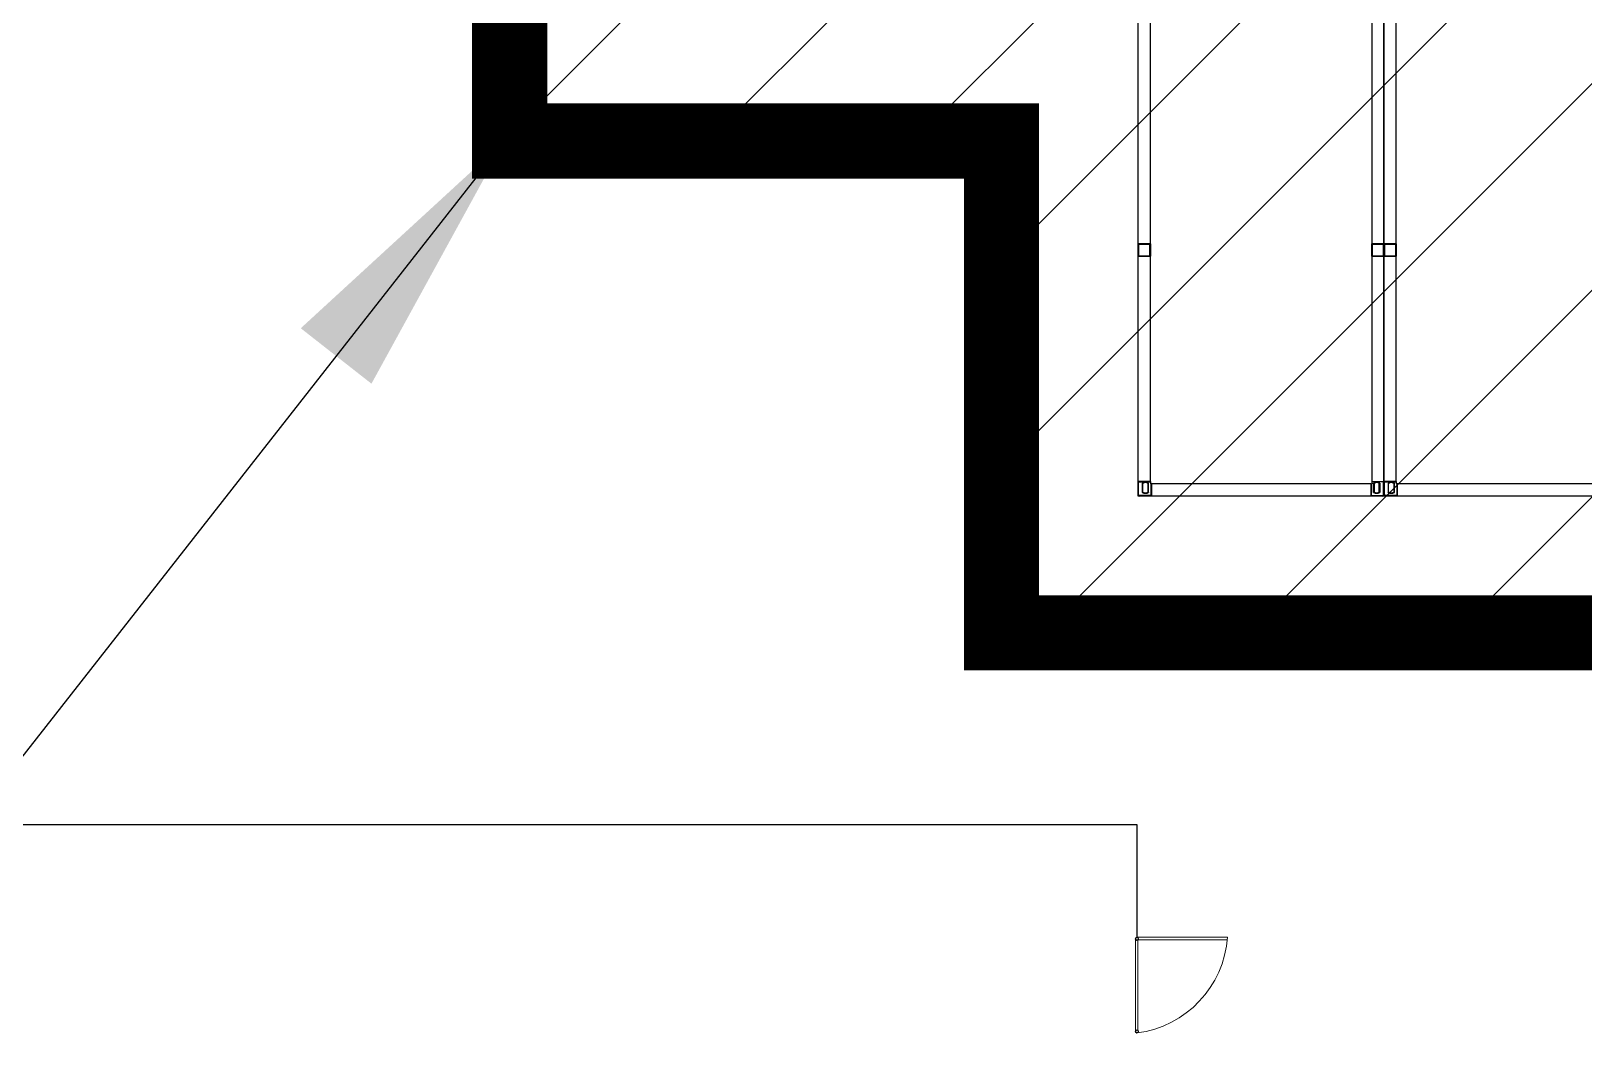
# Model space of a CAD drawing. Header units: millimetres. Extents: x 4133871 to 4440428, y -545651 to -495191.
# Drawn here: x 4199236 to 4200373, y -502197 to -501463 of the extents above; entities that cross this region are included whole.
import ezdxf

# ---------------------------------------------------------------- set-up
doc = ezdxf.new("R2010")
doc.units = ezdxf.units.MM
doc.header["$LTSCALE"] = 60
for name, color, linetype in [('3', 3, 'Continuous'), ('DIM-SCALE', 7, 'Continuous'), ('GATE', 7, 'Continuous'), ('SITE BOUNDARY-AP', 4, 'xxx')]:
    doc.layers.add(name, color=color, linetype=linetype)
doc.styles.add('Arial', font='arial.ttf')
doc.styles.get("Standard").update_dxf_attribs({"font": 'romans.shx', "width": 0.75, "bigfont": 'whgtxt.shx'})
doc.linetypes.add('xxx', pattern='A,0.25,-0.022286,["xxx",Standard,S=0.1,R=0,X=0,Y=-0.035957],-0.221744', length=0.49403)
doc.dimstyles.new('일반도면_0050', dxfattribs={"dimtxt": 200, "dimasz": 200, "dimexe": 50, "dimexo": 250, "dimgap": 75, "dimtad": 1, "dimdec": 0, "dimzin": 0, "dimdsep": 46, "dimtxsty": 'Arial', "dimcen": -250, "dimclrd": 7, "dimclre": 7, "dimclrt": 2, "dimadec": 0, "dimazin": 0, "dimtfac": 1, "dimtdec": 0, "dimtix": 1, "dimtmove": 2, "dimatfit": 3, "dimfxl": 1, "dimtolj": 1, "dimtzin": 0, "dimarcsym": 0})

# ---------------------------------------------------------------- blocks, each defined once
blk = doc.blocks.new('KEY PLAN_NEW')
at = {"color": 253}
for p, q in [((-1220.86, -1848.38), (-1220.86, -1495.5)), ((-1166.86, -1495.5), (-1166.86, -1848.38)), ((-1160.86, -1848.38), (-1160.86, -1495.5)), ((-1223.86, -1793.44), (-1223.86, -1790.44)), ((-1220.86, -1790.44), (-1223.86, -1790.44)), ((-1220.98, -1790.56), (-1223.74, -1790.56)), ((-1223.74, -1790.56), (-1223.74, -1793.32)), ((-1220.98, -1793.32), (-1220.98, -1790.56)), ((-1220.98, -1793.32), (-1220.98, -1790.56)), ((-1220.86, -1790.44), (-1220.86, -1793.44)), ((-1166.86, -1793.44), (-1166.86, -1790.44)), ((-1163.86, -1790.44), (-1166.86, -1790.44)), ((-1163.98, -1790.56), (-1166.74, -1790.56)), ((-1166.74, -1790.56), (-1166.74, -1793.32)), ((-1163.98, -1793.32), (-1163.98, -1790.56)), ((-1163.98, -1793.32), (-1163.98, -1790.56)), ((-1163.86, -1790.44), (-1163.86, -1793.44)), ((-1163.86, -1793.44), (-1163.86, -1790.44)), ((-1160.86, -1790.44), (-1163.86, -1790.44)), ((-1160.98, -1790.56), (-1163.74, -1790.56)), ((-1163.74, -1790.56), (-1163.74, -1793.32)), ((-1160.98, -1793.32), (-1160.98, -1790.56)), ((-1160.98, -1793.32), (-1160.98, -1790.56)), ((-1160.86, -1790.44), (-1160.86, -1793.44)), ((-1223.86, -1793.44), (-1220.86, -1793.44)), ((-1223.74, -1793.32), (-1220.98, -1793.32)), ((-1166.86, -1793.44), (-1163.86, -1793.44)), ((-1166.74, -1793.32), (-1163.98, -1793.32)), ((-1163.86, -1793.44), (-1160.86, -1793.44)), ((-1163.74, -1793.32), (-1160.98, -1793.32)), ((-1220.86, -1848.38), (-1220.86, -1848.94)), ((-1220.62, -1848.94), (-1220.86, -1848.94)), ((-1167.1, -1848.94), (-1220.62, -1848.94)), ((-1167.1, -1848.94), (-1166.86, -1848.94)), ((-1166.86, -1848.38), (-1166.86, -1848.94)), ((-1160.86, -1848.38), (-1160.86, -1848.94)), ((-1160.62, -1848.94), (-1160.86, -1848.94)), ((-1107.1, -1848.94), (-1160.62, -1848.94))]:
    blk.add_line(p, q, dxfattribs=at)
at = {"color": 253, "linetype": 'Continuous'}
for p, q in [((-1220.86, -1848.38), (-1223.86, -1848.38)), ((-1223.74, -1848.5), (-1223.86, -1848.5)), ((-1223.74, -1848.38), (-1223.74, -1848.5)), ((-1223.74, -1848.5), (-1220.86, -1848.5)), ((-1223.74, -1851.53), (-1223.74, -1848.5)), ((-1222.84, -1848.78), (-1222.84, -1851.04)), ((-1222.72, -1850.98), (-1222.72, -1848.85)), ((-1221.45, -1848.85), (-1221.45, -1850.98)), ((-1221.33, -1851.04), (-1221.33, -1848.78)), ((-1220.74, -1848.94), (-1220.74, -1851.82)), ((-1220.62, -1848.94), (-1220.62, -1851.94)), ((-1167.1, -1848.94), (-1167.1, -1851.94)), ((-1166.98, -1848.94), (-1166.98, -1851.82)), ((-1166.86, -1848.38), (-1163.86, -1848.38)), ((-1163.98, -1848.5), (-1166.86, -1848.5)), ((-1166.4, -1851.04), (-1166.4, -1848.78)), ((-1166.28, -1848.85), (-1166.28, -1850.98)), ((-1165.01, -1850.98), (-1165.01, -1848.85)), ((-1164.89, -1848.78), (-1164.89, -1851.04)), ((-1163.98, -1848.38), (-1163.98, -1848.5)), ((-1163.98, -1848.5), (-1163.86, -1848.5)), ((-1163.98, -1851.53), (-1163.98, -1848.5)), ((-1160.86, -1848.38), (-1163.86, -1848.38)), ((-1163.74, -1848.5), (-1163.86, -1848.5)), ((-1163.74, -1848.38), (-1163.74, -1848.5)), ((-1163.74, -1848.5), (-1160.86, -1848.5)), ((-1163.74, -1851.53), (-1163.74, -1848.5)), ((-1162.84, -1848.78), (-1162.84, -1851.04)), ((-1162.72, -1850.98), (-1162.72, -1848.85)), ((-1161.45, -1848.85), (-1161.45, -1850.98)), ((-1161.33, -1851.04), (-1161.33, -1848.78)), ((-1160.74, -1848.94), (-1160.74, -1851.82)), ((-1160.62, -1848.94), (-1160.62, -1851.94)), ((-1223.74, -1851.53), (-1223.86, -1851.53)), ((-1223.74, -1851.82), (-1223.74, -1851.82)), ((-1223.74, -1851.82), (-1223.74, -1851.82)), ((-1223.45, -1851.82), (-1223.45, -1851.94)), ((-1220.74, -1851.82), (-1223.45, -1851.82)), ((-1220.74, -1851.94), (-1220.74, -1851.82)), ((-1220.62, -1851.82), (-1220.74, -1851.82)), ((-1167.1, -1851.82), (-1166.98, -1851.82)), ((-1166.98, -1851.94), (-1166.98, -1851.82)), ((-1166.98, -1851.82), (-1164.27, -1851.82)), ((-1164.27, -1851.82), (-1164.27, -1851.94)), ((-1163.98, -1851.53), (-1163.86, -1851.53)), ((-1163.98, -1851.82), (-1163.98, -1851.82)), ((-1163.98, -1851.82), (-1163.98, -1851.82)), ((-1163.74, -1851.53), (-1163.86, -1851.53)), ((-1163.74, -1851.82), (-1163.74, -1851.82)), ((-1163.74, -1851.82), (-1163.74, -1851.82)), ((-1163.45, -1851.82), (-1163.45, -1851.94)), ((-1160.74, -1851.82), (-1163.45, -1851.82)), ((-1160.74, -1851.94), (-1160.74, -1851.82)), ((-1160.62, -1851.82), (-1160.74, -1851.82))]:
    blk.add_line(p, q, dxfattribs=at)
at = {"color": 253}
for points in [[(-1223.86, -1491.94), (-1163.86, -1491.94), (-1163.86, -1851.94), (-1223.86, -1851.94)], [(-1163.86, -1491.94), (-1103.86, -1491.94), (-1103.86, -1851.94), (-1163.86, -1851.94)]]:
    blk.add_lwpolyline(points, close=True, dxfattribs=at)
at = {"color": 253, "linetype": 'Continuous'}
for centre, radius, start, end in [((-1223.74, -1848.5), 0.12, 90, 180), ((-1222.08, -1849.91), 1.36, 56.2792, 123.7208), ((-1222.08, -1849.91), 1.24, 59.1964, 120.8036), ((-1165.64, -1849.91), 1.36, 56.2792, 123.7208), ((-1165.64, -1849.91), 1.24, 59.1964, 120.8036), ((-1163.98, -1848.5), 0.12, 0, 90), ((-1163.74, -1848.5), 0.12, 90, 180), ((-1162.08, -1849.91), 1.36, 56.2792, 123.7208), ((-1162.08, -1849.91), 1.24, 59.1964, 120.8036), ((-1223.45, -1851.53), 0.41, 180, 270), ((-1223.45, -1851.53), 0.29, 180, 270), ((-1222.08, -1849.91), 1.36, 236.2792, 303.7208), ((-1222.08, -1849.91), 1.24, 239.1964, 300.8036), ((-1220.74, -1851.82), 0.12, 270, 0), ((-1166.98, -1851.82), 0.12, 180, 270), ((-1165.64, -1849.91), 1.36, 236.2792, 303.7208), ((-1165.64, -1849.91), 1.24, 239.1964, 300.8036), ((-1164.27, -1851.53), 0.41, 270, 0), ((-1164.27, -1851.53), 0.29, 270, 0), ((-1163.45, -1851.53), 0.41, 180, 270), ((-1163.45, -1851.53), 0.29, 180, 270), ((-1162.08, -1849.91), 1.36, 236.2792, 303.7208), ((-1162.08, -1849.91), 1.24, 239.1964, 300.8036), ((-1160.74, -1851.82), 0.12, 270, 0)]:
    blk.add_arc(centre, radius, start, end, dxfattribs=at)
for points, knots in [([(-1222.84, -1848.78), (-1222.84, -1848.78), (-1222.84, -1848.78), (-1222.83, -1848.78), (-1222.83, -1848.78), (-1222.83, -1848.78), (-1222.83, -1848.79), (-1222.83, -1848.79), (-1222.82, -1848.79), (-1222.82, -1848.79), (-1222.81, -1848.8), (-1222.81, -1848.8), (-1222.8, -1848.8), (-1222.8, -1848.8), (-1222.8, -1848.8), (-1222.8, -1848.8), (-1222.79, -1848.81), (-1222.79, -1848.81), (-1222.79, -1848.81), (-1222.79, -1848.81), (-1222.78, -1848.81), (-1222.78, -1848.82), (-1222.77, -1848.82), (-1222.77, -1848.82), (-1222.76, -1848.82), (-1222.76, -1848.82), (-1222.76, -1848.82), (-1222.76, -1848.82), (-1222.76, -1848.83), (-1222.76, -1848.83), (-1222.75, -1848.83), (-1222.75, -1848.83), (-1222.74, -1848.83), (-1222.74, -1848.83), (-1222.74, -1848.84), (-1222.74, -1848.84), (-1222.74, -1848.84), (-1222.74, -1848.84), (-1222.73, -1848.84), (-1222.73, -1848.84), (-1222.73, -1848.84), (-1222.73, -1848.84), (-1222.73, -1848.84), (-1222.72, -1848.84), (-1222.72, -1848.85), (-1222.72, -1848.85), (-1222.72, -1848.85), (-1222.72, -1848.85), (-1222.72, -1848.85), (-1222.72, -1848.85), (-1222.72, -1848.85), (-1222.72, -1848.85), (-1222.72, -1848.85), (-1222.72, -1848.85)], [0, 0, 0, 0, 0.00782, 0.00782, 0.015639, 0.031279, 0.031279, 0.062557, 0.062557, 0.125114, 0.125114, 0.187671, 0.187671, 0.21895, 0.21895, 0.234589, 0.234589, 0.250228, 0.250228, 0.312785, 0.312785, 0.375342, 0.375342, 0.437899, 0.437899, 0.453538, 0.453538, 0.469178, 0.469178, 0.500456, 0.500456, 0.563013, 0.563013, 0.62557, 0.62557, 0.641209, 0.641209, 0.656849, 0.656849, 0.688127, 0.688127, 0.750684, 0.750684, 0.813241, 0.813241, 0.828881, 0.828881, 0.84452, 0.84452, 0.875798, 0.875798, 0.938355, 1, 1, 1, 1]), ([(-1221.45, -1848.85), (-1221.45, -1848.85), (-1221.45, -1848.85), (-1221.45, -1848.85), (-1221.44, -1848.85), (-1221.44, -1848.85), (-1221.44, -1848.85), (-1221.44, -1848.85), (-1221.44, -1848.85), (-1221.44, -1848.85), (-1221.44, -1848.84), (-1221.44, -1848.84), (-1221.43, -1848.84), (-1221.43, -1848.84), (-1221.43, -1848.84), (-1221.43, -1848.84), (-1221.43, -1848.84), (-1221.43, -1848.84), (-1221.43, -1848.84), (-1221.43, -1848.84), (-1221.42, -1848.83), (-1221.42, -1848.83), (-1221.41, -1848.83), (-1221.41, -1848.83), (-1221.41, -1848.83), (-1221.41, -1848.83), (-1221.4, -1848.82), (-1221.4, -1848.82), (-1221.4, -1848.82), (-1221.4, -1848.82), (-1221.4, -1848.82), (-1221.39, -1848.82), (-1221.39, -1848.82), (-1221.38, -1848.81), (-1221.38, -1848.81), (-1221.37, -1848.81), (-1221.37, -1848.81), (-1221.37, -1848.81), (-1221.37, -1848.8), (-1221.37, -1848.8), (-1221.36, -1848.8), (-1221.36, -1848.8), (-1221.36, -1848.8), (-1221.35, -1848.8), (-1221.35, -1848.79), (-1221.34, -1848.79), (-1221.34, -1848.79), (-1221.33, -1848.79), (-1221.33, -1848.78), (-1221.33, -1848.78), (-1221.33, -1848.78), (-1221.33, -1848.78), (-1221.33, -1848.78), (-1221.33, -1848.78)], [0, 0, 0, 0, 0.06206, 0.12459, 0.12459, 0.155854, 0.155854, 0.171487, 0.171487, 0.187119, 0.187119, 0.249648, 0.249648, 0.312178, 0.312178, 0.343442, 0.343442, 0.359075, 0.359075, 0.374707, 0.374707, 0.437236, 0.437236, 0.499766, 0.499766, 0.53103, 0.53103, 0.546663, 0.546663, 0.562295, 0.562295, 0.624824, 0.624824, 0.687353, 0.687353, 0.749883, 0.749883, 0.765515, 0.765515, 0.781147, 0.781147, 0.812412, 0.812412, 0.874941, 0.874941, 0.937471, 0.937471, 0.968735, 0.968735, 0.984368, 0.992184, 0.992184, 1, 1, 1, 1]), ([(-1166.28, -1848.85), (-1166.28, -1848.85), (-1166.28, -1848.85), (-1166.28, -1848.85), (-1166.28, -1848.85), (-1166.28, -1848.85), (-1166.28, -1848.85), (-1166.28, -1848.85), (-1166.28, -1848.85), (-1166.28, -1848.85), (-1166.28, -1848.84), (-1166.29, -1848.84), (-1166.29, -1848.84), (-1166.29, -1848.84), (-1166.29, -1848.84), (-1166.29, -1848.84), (-1166.3, -1848.84), (-1166.3, -1848.84), (-1166.3, -1848.84), (-1166.3, -1848.84), (-1166.3, -1848.83), (-1166.3, -1848.83), (-1166.31, -1848.83), (-1166.31, -1848.83), (-1166.32, -1848.83), (-1166.32, -1848.83), (-1166.32, -1848.82), (-1166.32, -1848.82), (-1166.32, -1848.82), (-1166.32, -1848.82), (-1166.33, -1848.82), (-1166.33, -1848.82), (-1166.34, -1848.82), (-1166.34, -1848.81), (-1166.35, -1848.81), (-1166.35, -1848.81), (-1166.35, -1848.81), (-1166.35, -1848.81), (-1166.36, -1848.8), (-1166.36, -1848.8), (-1166.36, -1848.8), (-1166.36, -1848.8), (-1166.37, -1848.8), (-1166.37, -1848.8), (-1166.38, -1848.79), (-1166.38, -1848.79), (-1166.39, -1848.79), (-1166.39, -1848.79), (-1166.39, -1848.78), (-1166.39, -1848.78), (-1166.39, -1848.78), (-1166.4, -1848.78), (-1166.4, -1848.78), (-1166.4, -1848.78)], [0, 0, 0, 0, 0.06206, 0.12459, 0.12459, 0.155854, 0.155854, 0.171487, 0.171487, 0.187119, 0.187119, 0.249648, 0.249648, 0.312178, 0.312178, 0.343442, 0.343442, 0.359075, 0.359075, 0.374707, 0.374707, 0.437236, 0.437236, 0.499766, 0.499766, 0.53103, 0.53103, 0.546663, 0.546663, 0.562295, 0.562295, 0.624824, 0.624824, 0.687353, 0.687353, 0.749883, 0.749883, 0.765515, 0.765515, 0.781147, 0.781147, 0.812412, 0.812412, 0.874941, 0.874941, 0.937471, 0.937471, 0.968735, 0.968735, 0.984368, 0.992184, 0.992184, 1, 1, 1, 1]), ([(-1164.89, -1848.78), (-1164.89, -1848.78), (-1164.89, -1848.78), (-1164.89, -1848.78), (-1164.89, -1848.78), (-1164.89, -1848.78), (-1164.89, -1848.79), (-1164.9, -1848.79), (-1164.9, -1848.79), (-1164.91, -1848.79), (-1164.91, -1848.8), (-1164.92, -1848.8), (-1164.92, -1848.8), (-1164.92, -1848.8), (-1164.93, -1848.8), (-1164.93, -1848.8), (-1164.93, -1848.81), (-1164.93, -1848.81), (-1164.93, -1848.81), (-1164.94, -1848.81), (-1164.94, -1848.81), (-1164.95, -1848.82), (-1164.95, -1848.82), (-1164.96, -1848.82), (-1164.96, -1848.82), (-1164.96, -1848.82), (-1164.96, -1848.82), (-1164.96, -1848.82), (-1164.97, -1848.83), (-1164.97, -1848.83), (-1164.97, -1848.83), (-1164.97, -1848.83), (-1164.98, -1848.83), (-1164.98, -1848.83), (-1164.99, -1848.84), (-1164.99, -1848.84), (-1164.99, -1848.84), (-1164.99, -1848.84), (-1164.99, -1848.84), (-1164.99, -1848.84), (-1164.99, -1848.84), (-1164.99, -1848.84), (-1165, -1848.84), (-1165, -1848.84), (-1165, -1848.85), (-1165, -1848.85), (-1165, -1848.85), (-1165, -1848.85), (-1165, -1848.85), (-1165, -1848.85), (-1165.01, -1848.85), (-1165.01, -1848.85), (-1165.01, -1848.85), (-1165.01, -1848.85)], [0, 0, 0, 0, 0.00782, 0.00782, 0.015639, 0.031279, 0.031279, 0.062557, 0.062557, 0.125114, 0.125114, 0.187671, 0.187671, 0.21895, 0.21895, 0.234589, 0.234589, 0.250228, 0.250228, 0.312785, 0.312785, 0.375342, 0.375342, 0.437899, 0.437899, 0.453538, 0.453538, 0.469178, 0.469178, 0.500456, 0.500456, 0.563013, 0.563013, 0.62557, 0.62557, 0.641209, 0.641209, 0.656849, 0.656849, 0.688127, 0.688127, 0.750684, 0.750684, 0.813241, 0.813241, 0.828881, 0.828881, 0.84452, 0.84452, 0.875798, 0.875798, 0.938355, 1, 1, 1, 1]), ([(-1162.84, -1848.78), (-1162.84, -1848.78), (-1162.84, -1848.78), (-1162.83, -1848.78), (-1162.83, -1848.78), (-1162.83, -1848.78), (-1162.83, -1848.79), (-1162.83, -1848.79), (-1162.82, -1848.79), (-1162.82, -1848.79), (-1162.81, -1848.8), (-1162.81, -1848.8), (-1162.8, -1848.8), (-1162.8, -1848.8), (-1162.8, -1848.8), (-1162.8, -1848.8), (-1162.79, -1848.81), (-1162.79, -1848.81), (-1162.79, -1848.81), (-1162.79, -1848.81), (-1162.78, -1848.81), (-1162.78, -1848.82), (-1162.77, -1848.82), (-1162.77, -1848.82), (-1162.76, -1848.82), (-1162.76, -1848.82), (-1162.76, -1848.82), (-1162.76, -1848.82), (-1162.76, -1848.83), (-1162.76, -1848.83), (-1162.75, -1848.83), (-1162.75, -1848.83), (-1162.74, -1848.83), (-1162.74, -1848.83), (-1162.74, -1848.84), (-1162.74, -1848.84), (-1162.74, -1848.84), (-1162.74, -1848.84), (-1162.73, -1848.84), (-1162.73, -1848.84), (-1162.73, -1848.84), (-1162.73, -1848.84), (-1162.73, -1848.84), (-1162.72, -1848.84), (-1162.72, -1848.85), (-1162.72, -1848.85), (-1162.72, -1848.85), (-1162.72, -1848.85), (-1162.72, -1848.85), (-1162.72, -1848.85), (-1162.72, -1848.85), (-1162.72, -1848.85), (-1162.72, -1848.85), (-1162.72, -1848.85)], [0, 0, 0, 0, 0.00782, 0.00782, 0.015639, 0.031279, 0.031279, 0.062557, 0.062557, 0.125114, 0.125114, 0.187671, 0.187671, 0.21895, 0.21895, 0.234589, 0.234589, 0.250228, 0.250228, 0.312785, 0.312785, 0.375342, 0.375342, 0.437899, 0.437899, 0.453538, 0.453538, 0.469178, 0.469178, 0.500456, 0.500456, 0.563013, 0.563013, 0.62557, 0.62557, 0.641209, 0.641209, 0.656849, 0.656849, 0.688127, 0.688127, 0.750684, 0.750684, 0.813241, 0.813241, 0.828881, 0.828881, 0.84452, 0.84452, 0.875798, 0.875798, 0.938355, 1, 1, 1, 1]), ([(-1161.45, -1848.85), (-1161.45, -1848.85), (-1161.45, -1848.85), (-1161.45, -1848.85), (-1161.44, -1848.85), (-1161.44, -1848.85), (-1161.44, -1848.85), (-1161.44, -1848.85), (-1161.44, -1848.85), (-1161.44, -1848.85), (-1161.44, -1848.84), (-1161.44, -1848.84), (-1161.43, -1848.84), (-1161.43, -1848.84), (-1161.43, -1848.84), (-1161.43, -1848.84), (-1161.43, -1848.84), (-1161.43, -1848.84), (-1161.43, -1848.84), (-1161.43, -1848.84), (-1161.42, -1848.83), (-1161.42, -1848.83), (-1161.41, -1848.83), (-1161.41, -1848.83), (-1161.41, -1848.83), (-1161.41, -1848.83), (-1161.4, -1848.82), (-1161.4, -1848.82), (-1161.4, -1848.82), (-1161.4, -1848.82), (-1161.4, -1848.82), (-1161.39, -1848.82), (-1161.39, -1848.82), (-1161.38, -1848.81), (-1161.38, -1848.81), (-1161.37, -1848.81), (-1161.37, -1848.81), (-1161.37, -1848.81), (-1161.37, -1848.8), (-1161.37, -1848.8), (-1161.36, -1848.8), (-1161.36, -1848.8), (-1161.36, -1848.8), (-1161.35, -1848.8), (-1161.35, -1848.79), (-1161.34, -1848.79), (-1161.34, -1848.79), (-1161.33, -1848.79), (-1161.33, -1848.78), (-1161.33, -1848.78), (-1161.33, -1848.78), (-1161.33, -1848.78), (-1161.33, -1848.78), (-1161.33, -1848.78)], [0, 0, 0, 0, 0.06206, 0.12459, 0.12459, 0.155854, 0.155854, 0.171487, 0.171487, 0.187119, 0.187119, 0.249648, 0.249648, 0.312178, 0.312178, 0.343442, 0.343442, 0.359075, 0.359075, 0.374707, 0.374707, 0.437236, 0.437236, 0.499766, 0.499766, 0.53103, 0.53103, 0.546663, 0.546663, 0.562295, 0.562295, 0.624824, 0.624824, 0.687353, 0.687353, 0.749883, 0.749883, 0.765515, 0.765515, 0.781147, 0.781147, 0.812412, 0.812412, 0.874941, 0.874941, 0.937471, 0.937471, 0.968735, 0.968735, 0.984368, 0.992184, 0.992184, 1, 1, 1, 1]), ([(-1222.84, -1851.04), (-1222.84, -1851.04), (-1222.84, -1851.04), (-1222.83, -1851.04), (-1222.83, -1851.04), (-1222.83, -1851.04), (-1222.83, -1851.04), (-1222.83, -1851.04), (-1222.82, -1851.04), (-1222.82, -1851.03), (-1222.81, -1851.03), (-1222.81, -1851.03), (-1222.8, -1851.03), (-1222.8, -1851.03), (-1222.8, -1851.02), (-1222.8, -1851.02), (-1222.79, -1851.02), (-1222.79, -1851.02), (-1222.79, -1851.02), (-1222.79, -1851.02), (-1222.78, -1851.01), (-1222.78, -1851.01), (-1222.77, -1851.01), (-1222.77, -1851.01), (-1222.76, -1851), (-1222.76, -1851), (-1222.76, -1851), (-1222.76, -1851), (-1222.76, -1851), (-1222.76, -1851), (-1222.75, -1851), (-1222.75, -1851), (-1222.74, -1850.99), (-1222.74, -1850.99), (-1222.74, -1850.99), (-1222.74, -1850.99), (-1222.74, -1850.99), (-1222.74, -1850.99), (-1222.73, -1850.99), (-1222.73, -1850.99), (-1222.73, -1850.99), (-1222.73, -1850.99), (-1222.73, -1850.98), (-1222.72, -1850.98), (-1222.72, -1850.98), (-1222.72, -1850.98), (-1222.72, -1850.98), (-1222.72, -1850.98), (-1222.72, -1850.98), (-1222.72, -1850.98), (-1222.72, -1850.98), (-1222.72, -1850.98), (-1222.72, -1850.98), (-1222.72, -1850.98)], [0, 0, 0, 0, 0.00782, 0.00782, 0.015639, 0.031279, 0.031279, 0.062557, 0.062557, 0.125114, 0.125114, 0.187671, 0.187671, 0.21895, 0.21895, 0.234589, 0.234589, 0.250228, 0.250228, 0.312785, 0.312785, 0.375342, 0.375342, 0.437899, 0.437899, 0.453538, 0.453538, 0.469178, 0.469178, 0.500456, 0.500456, 0.563013, 0.563013, 0.62557, 0.62557, 0.641209, 0.641209, 0.656849, 0.656849, 0.688127, 0.688127, 0.750684, 0.750684, 0.813241, 0.813241, 0.828881, 0.828881, 0.84452, 0.84452, 0.875798, 0.875798, 0.938355, 1, 1, 1, 1]), ([(-1221.45, -1850.98), (-1221.45, -1850.98), (-1221.45, -1850.98), (-1221.45, -1850.98), (-1221.44, -1850.98), (-1221.44, -1850.98), (-1221.44, -1850.98), (-1221.44, -1850.98), (-1221.44, -1850.98), (-1221.44, -1850.98), (-1221.44, -1850.98), (-1221.44, -1850.98), (-1221.43, -1850.99), (-1221.43, -1850.99), (-1221.43, -1850.99), (-1221.43, -1850.99), (-1221.43, -1850.99), (-1221.43, -1850.99), (-1221.43, -1850.99), (-1221.43, -1850.99), (-1221.42, -1850.99), (-1221.42, -1850.99), (-1221.41, -1851), (-1221.41, -1851), (-1221.41, -1851), (-1221.41, -1851), (-1221.4, -1851), (-1221.4, -1851), (-1221.4, -1851), (-1221.4, -1851), (-1221.4, -1851.01), (-1221.39, -1851.01), (-1221.39, -1851.01), (-1221.38, -1851.01), (-1221.38, -1851.02), (-1221.37, -1851.02), (-1221.37, -1851.02), (-1221.37, -1851.02), (-1221.37, -1851.02), (-1221.37, -1851.02), (-1221.36, -1851.03), (-1221.36, -1851.03), (-1221.36, -1851.03), (-1221.35, -1851.03), (-1221.35, -1851.03), (-1221.34, -1851.04), (-1221.34, -1851.04), (-1221.33, -1851.04), (-1221.33, -1851.04), (-1221.33, -1851.04), (-1221.33, -1851.04), (-1221.33, -1851.04), (-1221.33, -1851.04), (-1221.33, -1851.04)], [0, 0, 0, 0, 0.06206, 0.12459, 0.12459, 0.155854, 0.155854, 0.171487, 0.171487, 0.187119, 0.187119, 0.249648, 0.249648, 0.312178, 0.312178, 0.343442, 0.343442, 0.359075, 0.359075, 0.374707, 0.374707, 0.437236, 0.437236, 0.499766, 0.499766, 0.53103, 0.53103, 0.546663, 0.546663, 0.562295, 0.562295, 0.624824, 0.624824, 0.687353, 0.687353, 0.749883, 0.749883, 0.765515, 0.765515, 0.781147, 0.781147, 0.812412, 0.812412, 0.874941, 0.874941, 0.937471, 0.937471, 0.968735, 0.968735, 0.984368, 0.992184, 0.992184, 1, 1, 1, 1]), ([(-1166.28, -1850.98), (-1166.28, -1850.98), (-1166.28, -1850.98), (-1166.28, -1850.98), (-1166.28, -1850.98), (-1166.28, -1850.98), (-1166.28, -1850.98), (-1166.28, -1850.98), (-1166.28, -1850.98), (-1166.28, -1850.98), (-1166.28, -1850.98), (-1166.29, -1850.98), (-1166.29, -1850.99), (-1166.29, -1850.99), (-1166.29, -1850.99), (-1166.29, -1850.99), (-1166.3, -1850.99), (-1166.3, -1850.99), (-1166.3, -1850.99), (-1166.3, -1850.99), (-1166.3, -1850.99), (-1166.3, -1850.99), (-1166.31, -1851), (-1166.31, -1851), (-1166.32, -1851), (-1166.32, -1851), (-1166.32, -1851), (-1166.32, -1851), (-1166.32, -1851), (-1166.32, -1851), (-1166.33, -1851.01), (-1166.33, -1851.01), (-1166.34, -1851.01), (-1166.34, -1851.01), (-1166.35, -1851.02), (-1166.35, -1851.02), (-1166.35, -1851.02), (-1166.35, -1851.02), (-1166.36, -1851.02), (-1166.36, -1851.02), (-1166.36, -1851.03), (-1166.36, -1851.03), (-1166.37, -1851.03), (-1166.37, -1851.03), (-1166.38, -1851.03), (-1166.38, -1851.04), (-1166.39, -1851.04), (-1166.39, -1851.04), (-1166.39, -1851.04), (-1166.39, -1851.04), (-1166.39, -1851.04), (-1166.4, -1851.04), (-1166.4, -1851.04), (-1166.4, -1851.04)], [0, 0, 0, 0, 0.06206, 0.12459, 0.12459, 0.155854, 0.155854, 0.171487, 0.171487, 0.187119, 0.187119, 0.249648, 0.249648, 0.312178, 0.312178, 0.343442, 0.343442, 0.359075, 0.359075, 0.374707, 0.374707, 0.437236, 0.437236, 0.499766, 0.499766, 0.53103, 0.53103, 0.546663, 0.546663, 0.562295, 0.562295, 0.624824, 0.624824, 0.687353, 0.687353, 0.749883, 0.749883, 0.765515, 0.765515, 0.781147, 0.781147, 0.812412, 0.812412, 0.874941, 0.874941, 0.937471, 0.937471, 0.968735, 0.968735, 0.984368, 0.992184, 0.992184, 1, 1, 1, 1]), ([(-1164.89, -1851.04), (-1164.89, -1851.04), (-1164.89, -1851.04), (-1164.89, -1851.04), (-1164.89, -1851.04), (-1164.89, -1851.04), (-1164.89, -1851.04), (-1164.9, -1851.04), (-1164.9, -1851.04), (-1164.91, -1851.03), (-1164.91, -1851.03), (-1164.92, -1851.03), (-1164.92, -1851.03), (-1164.92, -1851.03), (-1164.93, -1851.02), (-1164.93, -1851.02), (-1164.93, -1851.02), (-1164.93, -1851.02), (-1164.93, -1851.02), (-1164.94, -1851.02), (-1164.94, -1851.01), (-1164.95, -1851.01), (-1164.95, -1851.01), (-1164.96, -1851.01), (-1164.96, -1851), (-1164.96, -1851), (-1164.96, -1851), (-1164.96, -1851), (-1164.97, -1851), (-1164.97, -1851), (-1164.97, -1851), (-1164.97, -1851), (-1164.98, -1850.99), (-1164.98, -1850.99), (-1164.99, -1850.99), (-1164.99, -1850.99), (-1164.99, -1850.99), (-1164.99, -1850.99), (-1164.99, -1850.99), (-1164.99, -1850.99), (-1164.99, -1850.99), (-1164.99, -1850.99), (-1165, -1850.98), (-1165, -1850.98), (-1165, -1850.98), (-1165, -1850.98), (-1165, -1850.98), (-1165, -1850.98), (-1165, -1850.98), (-1165, -1850.98), (-1165.01, -1850.98), (-1165.01, -1850.98), (-1165.01, -1850.98), (-1165.01, -1850.98)], [0, 0, 0, 0, 0.00782, 0.00782, 0.015639, 0.031279, 0.031279, 0.062557, 0.062557, 0.125114, 0.125114, 0.187671, 0.187671, 0.21895, 0.21895, 0.234589, 0.234589, 0.250228, 0.250228, 0.312785, 0.312785, 0.375342, 0.375342, 0.437899, 0.437899, 0.453538, 0.453538, 0.469178, 0.469178, 0.500456, 0.500456, 0.563013, 0.563013, 0.62557, 0.62557, 0.641209, 0.641209, 0.656849, 0.656849, 0.688127, 0.688127, 0.750684, 0.750684, 0.813241, 0.813241, 0.828881, 0.828881, 0.84452, 0.84452, 0.875798, 0.875798, 0.938355, 1, 1, 1, 1]), ([(-1162.84, -1851.04), (-1162.84, -1851.04), (-1162.84, -1851.04), (-1162.83, -1851.04), (-1162.83, -1851.04), (-1162.83, -1851.04), (-1162.83, -1851.04), (-1162.83, -1851.04), (-1162.82, -1851.04), (-1162.82, -1851.03), (-1162.81, -1851.03), (-1162.81, -1851.03), (-1162.8, -1851.03), (-1162.8, -1851.03), (-1162.8, -1851.02), (-1162.8, -1851.02), (-1162.79, -1851.02), (-1162.79, -1851.02), (-1162.79, -1851.02), (-1162.79, -1851.02), (-1162.78, -1851.01), (-1162.78, -1851.01), (-1162.77, -1851.01), (-1162.77, -1851.01), (-1162.76, -1851), (-1162.76, -1851), (-1162.76, -1851), (-1162.76, -1851), (-1162.76, -1851), (-1162.76, -1851), (-1162.75, -1851), (-1162.75, -1851), (-1162.74, -1850.99), (-1162.74, -1850.99), (-1162.74, -1850.99), (-1162.74, -1850.99), (-1162.74, -1850.99), (-1162.74, -1850.99), (-1162.73, -1850.99), (-1162.73, -1850.99), (-1162.73, -1850.99), (-1162.73, -1850.99), (-1162.73, -1850.98), (-1162.72, -1850.98), (-1162.72, -1850.98), (-1162.72, -1850.98), (-1162.72, -1850.98), (-1162.72, -1850.98), (-1162.72, -1850.98), (-1162.72, -1850.98), (-1162.72, -1850.98), (-1162.72, -1850.98), (-1162.72, -1850.98), (-1162.72, -1850.98)], [0, 0, 0, 0, 0.00782, 0.00782, 0.015639, 0.031279, 0.031279, 0.062557, 0.062557, 0.125114, 0.125114, 0.187671, 0.187671, 0.21895, 0.21895, 0.234589, 0.234589, 0.250228, 0.250228, 0.312785, 0.312785, 0.375342, 0.375342, 0.437899, 0.437899, 0.453538, 0.453538, 0.469178, 0.469178, 0.500456, 0.500456, 0.563013, 0.563013, 0.62557, 0.62557, 0.641209, 0.641209, 0.656849, 0.656849, 0.688127, 0.688127, 0.750684, 0.750684, 0.813241, 0.813241, 0.828881, 0.828881, 0.84452, 0.84452, 0.875798, 0.875798, 0.938355, 1, 1, 1, 1]), ([(-1161.45, -1850.98), (-1161.45, -1850.98), (-1161.45, -1850.98), (-1161.45, -1850.98), (-1161.44, -1850.98), (-1161.44, -1850.98), (-1161.44, -1850.98), (-1161.44, -1850.98), (-1161.44, -1850.98), (-1161.44, -1850.98), (-1161.44, -1850.98), (-1161.44, -1850.98), (-1161.43, -1850.99), (-1161.43, -1850.99), (-1161.43, -1850.99), (-1161.43, -1850.99), (-1161.43, -1850.99), (-1161.43, -1850.99), (-1161.43, -1850.99), (-1161.43, -1850.99), (-1161.42, -1850.99), (-1161.42, -1850.99), (-1161.41, -1851), (-1161.41, -1851), (-1161.41, -1851), (-1161.41, -1851), (-1161.4, -1851), (-1161.4, -1851), (-1161.4, -1851), (-1161.4, -1851), (-1161.4, -1851.01), (-1161.39, -1851.01), (-1161.39, -1851.01), (-1161.38, -1851.01), (-1161.38, -1851.02), (-1161.37, -1851.02), (-1161.37, -1851.02), (-1161.37, -1851.02), (-1161.37, -1851.02), (-1161.37, -1851.02), (-1161.36, -1851.03), (-1161.36, -1851.03), (-1161.36, -1851.03), (-1161.35, -1851.03), (-1161.35, -1851.03), (-1161.34, -1851.04), (-1161.34, -1851.04), (-1161.33, -1851.04), (-1161.33, -1851.04), (-1161.33, -1851.04), (-1161.33, -1851.04), (-1161.33, -1851.04), (-1161.33, -1851.04), (-1161.33, -1851.04)], [0, 0, 0, 0, 0.06206, 0.12459, 0.12459, 0.155854, 0.155854, 0.171487, 0.171487, 0.187119, 0.187119, 0.249648, 0.249648, 0.312178, 0.312178, 0.343442, 0.343442, 0.359075, 0.359075, 0.374707, 0.374707, 0.437236, 0.437236, 0.499766, 0.499766, 0.53103, 0.53103, 0.546663, 0.546663, 0.562295, 0.562295, 0.624824, 0.624824, 0.687353, 0.687353, 0.749883, 0.749883, 0.765515, 0.765515, 0.781147, 0.781147, 0.812412, 0.812412, 0.874941, 0.874941, 0.937471, 0.937471, 0.968735, 0.968735, 0.984368, 0.992184, 0.992184, 1, 1, 1, 1])]:
    blk.add_open_spline(points, degree=3, knots=knots, dxfattribs=at)
at = {"layer": 'GATE', "color": 253, "lineweight": 13, "ltscale": 10}
for p, q in [((-1224.51, -1960.09), (-1224.51, -1982.39)), ((-1224.01, -1959.56), (-1202.06, -1959.56)), ((-1223.91, -1960.27), (-1223.91, -1982.21)), ((-1223.91, -1960.39), (-1223.91, -1973.77)), ((-1223.84, -1960.22), (-1202.07, -1960.22))]:
    blk.add_line(p, q, dxfattribs=at)
for centre, radius in [((-1224.14, -1959.94), 0.4), ((-1224.14, -1959.94), 0.28), ((-1224.14, -1982.54), 0.4), ((-1224.14, -1982.54), 0.28)]:
    blk.add_circle(centre, radius, dxfattribs=at)
blk.add_arc((-1227.36, -1957.78), 25.36, 277.3055, 355.9753, dxfattribs=at)
at = {"layer": 'SITE BOUNDARY-AP', "color": 253, "linetype": 'Continuous', "ltscale": 10000, "flags": 128}
blk.add_lwpolyline([(-1523.2, -1932.07), (-1224.2, -1932.07), (-1224.21, -1959.55)], dxfattribs=at)

msp = doc.modelspace()

# ---------------------------------------------------------------- hatches: boundary and pattern name
at = {"layer": '3'}
h = msp.add_hatch(dxfattribs=at)
h.set_pattern_fill('ANSI31', color=256, scale=855.36)
h.set_pattern_definition([(45, (-12566.07, -107751.94), (-75.603857, 75.603857), [])])
h.paths.add_polyline_path([(4199046.6, -500083.1), (4199226.6, -500083.1), (4199226.6, -499723.1), (4199766.6, -499723.1), (4199766.6, -499543.1), (4200866.6, -499543.1), (4200866.6, -499665.5), (4201706.9, -499665.5), (4201706.9, -500263.1), (4201766.6, -500263.1), (4201766.6, -501723.1), (4200515.6, -501723.1), (4200515.6, -501727.6), (4200506.6, -501727.6), (4200506.6, -501903.1), (4199946.6, -501903.1), (4199946.6, -501543.1), (4199586.6, -501543.1), (4199586.6, -501183.1), (4199226.6, -501183.1), (4199226.6, -500823.1), (4198686.6, -500823.1), (4198686.6, -500443.1), (4199046.6, -500443.1)])

# ---------------------------------------------------------------- linework, layer by layer
at = {"layer": '3', "const_width": 55}
msp.add_lwpolyline([(4199046.6, -500083.1), (4199226.6, -500083.1), (4199226.6, -499723.1), (4199766.6, -499723.1), (4199766.6, -499543.1), (4200866.6, -499543.1), (4200866.6, -499665.5), (4201706.9, -499665.5), (4201706.9, -500263.1), (4201766.6, -500263.1), (4201766.6, -501723.1), (4200515.6, -501723.1), (4200515.6, -501727.6), (4200506.6, -501727.6), (4200506.6, -501903.1), (4199946.6, -501903.1), (4199946.6, -501543.1), (4199586.6, -501543.1), (4199586.6, -501183.1), (4199226.6, -501183.1), (4199226.6, -500823.1), (4198686.6, -500823.1), (4198686.6, -500443.1), (4199046.6, -500443.1)], close=True, dxfattribs=at)

# ---------------------------------------------------------------- block references
at = {"xscale": 3, "yscale": 3, "zscale": 3}
msp.add_blockref('KEY PLAN_NEW', (4203718.2, -496247.2), dxfattribs=at)

# ---------------------------------------------------------------- leaders
at = {"layer": 'DIM-SCALE'}
msp.add_leader([(4199582.9, -501543.1), (4197607.2, -504063), (4197247.2, -504063)], dimstyle='일반도면_0050', override={"dimclrd": 1}, dxfattribs=at)

doc.saveas('drawing.dxf')
